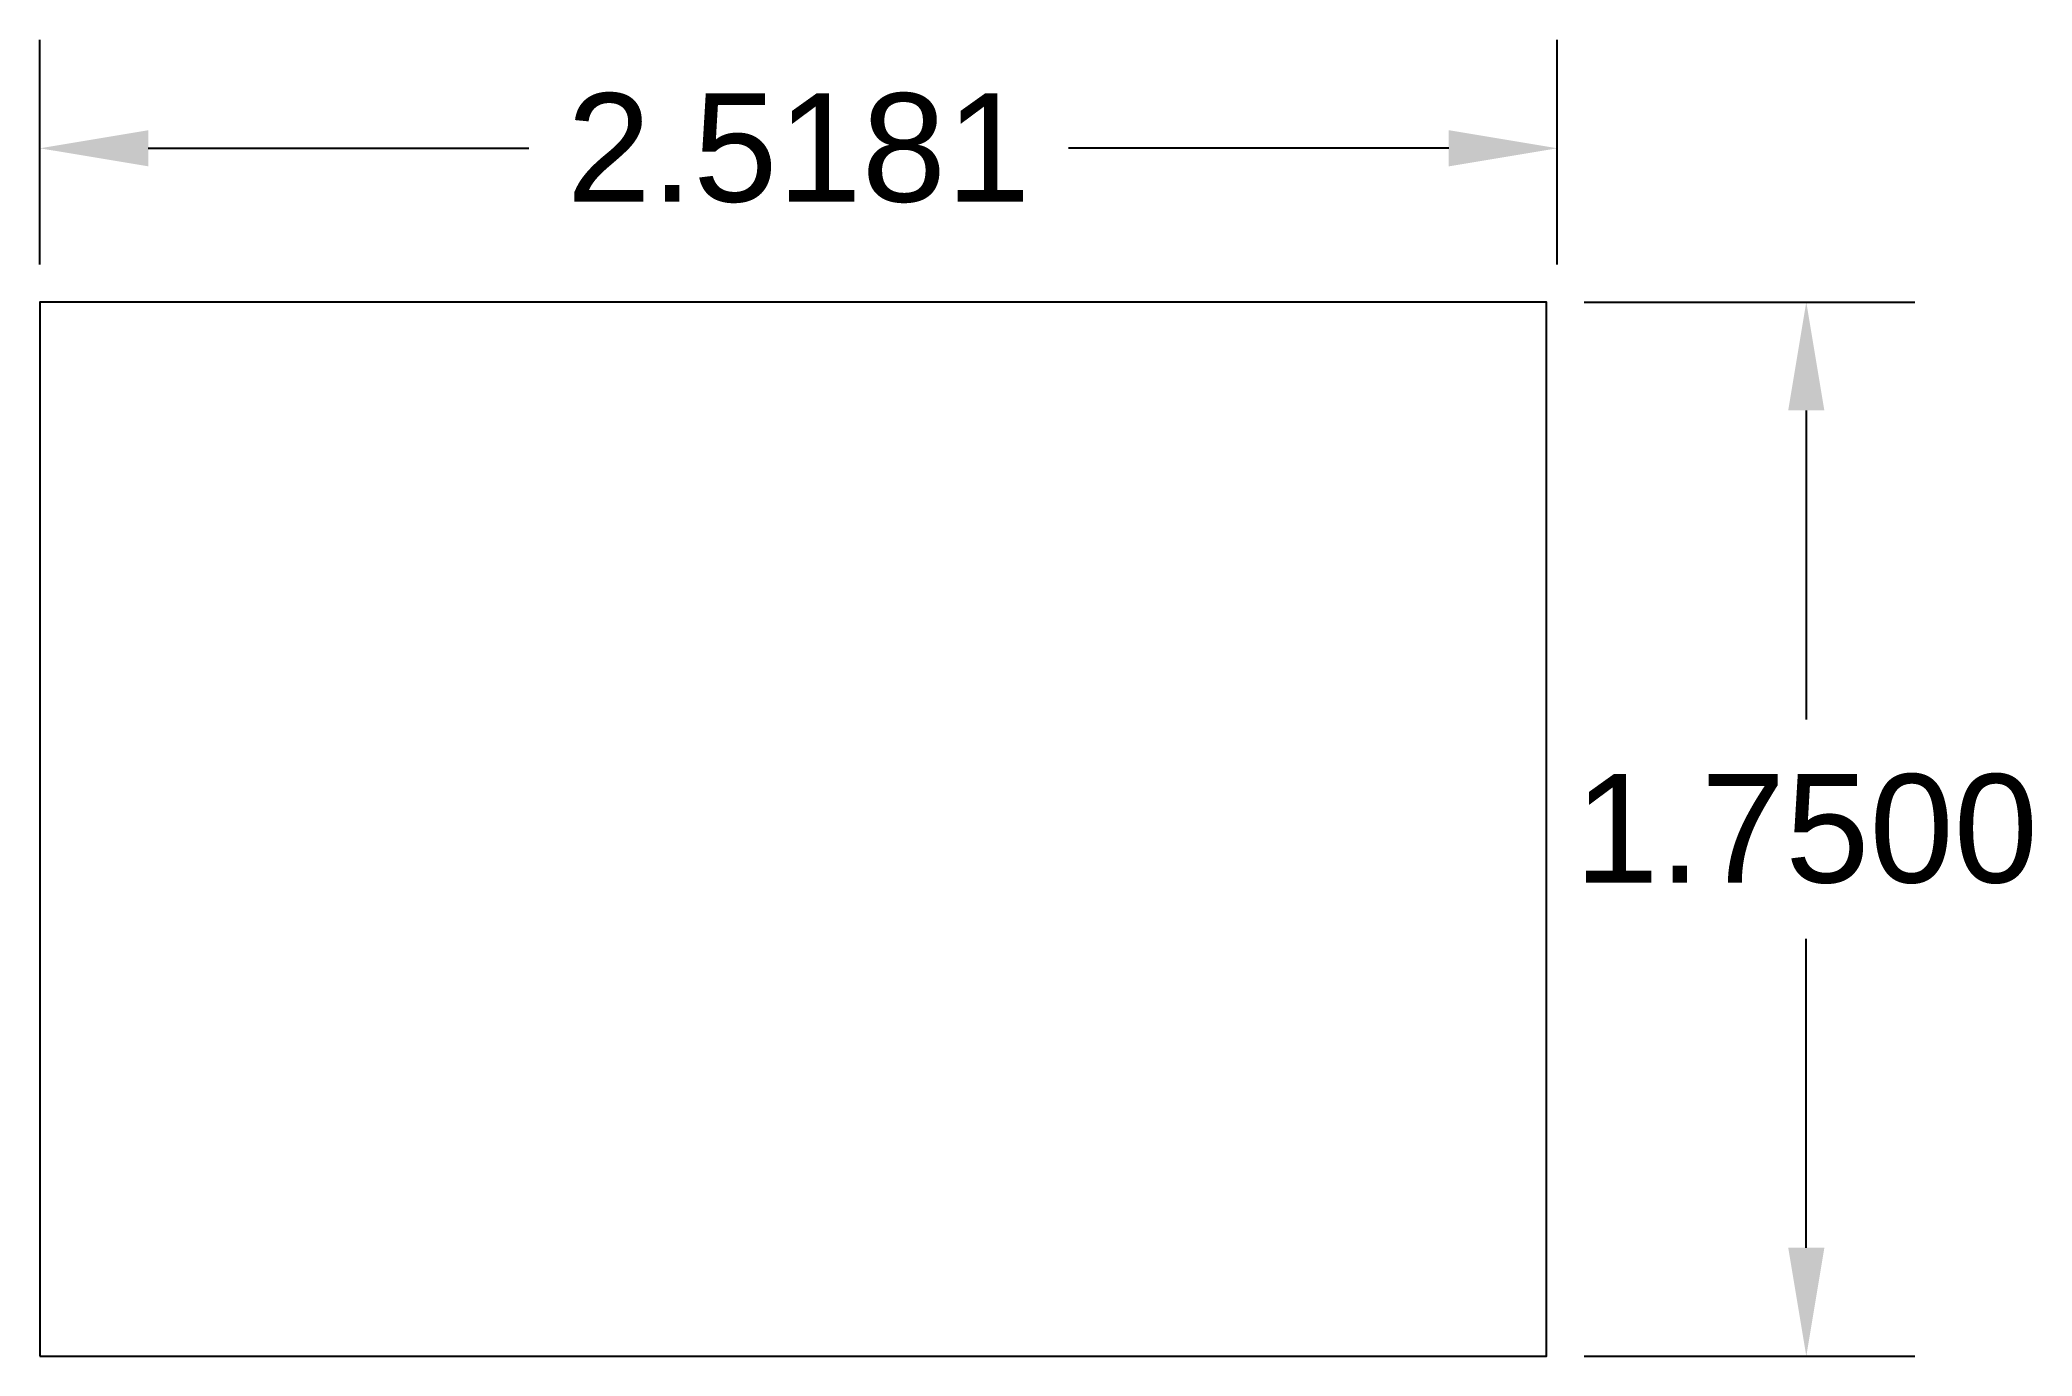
# Model space of a CAD drawing. Header units: inches. Extents: x 0 to 3.31, y 0 to 2.19.
import ezdxf

# ---------------------------------------------------------------- set-up
doc = ezdxf.new("R2010")
doc.units = ezdxf.units.IN
doc.header["$MEASUREMENT"] = 0
doc.styles.get("Standard").update_dxf_attribs({"font": 'arial.ttf'})
doc.dimstyles.get("Standard").update_dxf_attribs({"dimtxt": 0.18, "dimasz": 0.18, "dimexe": 0.18, "dimexo": 0.0625, "dimgap": 0.09, "dimtad": 0, "dimtih": 1, "dimtoh": 1, "dimdec": 4, "dimzin": 0, "dimdsep": 46, "dimtxsty": 'Standard', "dimcen": 0.09, "dimadec": 0, "dimazin": 0, "dimtfac": 1, "dimtdec": 4, "dimtofl": 0, "dimtmove": 0, "dimatfit": 3, "dimfxl": 1, "dimtolj": 1, "dimtzin": 0, "dimarcsym": 0})

# ---------------------------------------------------------------- blocks, each defined once
blk = doc.blocks.new('*D1')
at = {"color": 0, "lineweight": -2, "transparency": 16777216}
for p, q in [((0, 1.8125), (0, 2.1853)), ((2.5181, 1.8125), (2.5181, 2.1853)), ((0.18, 2.0053), (0.8113, 2.0053)), ((2.3381, 2.0053), (1.7068, 2.0053))]:
    blk.add_line(p, q, dxfattribs=at)
at = {"color": 0, "transparency": 16777216}
for points in [[(0.18, 2.0353), (0.18, 1.9753), (0, 2.0053)], [(2.3381, 2.0353), (2.3381, 1.9753), (2.5181, 2.0053)]]:
    blk.add_solid(points, dxfattribs=at)
at = {"layer": 'Defpoints', "color": 0, "transparency": 16777216}
for p in [(2.5181, 2.0053), (0, 1.75), (2.5181, 1.75)]:
    blk.add_point(p, dxfattribs=at)
at = {"color": 0, "transparency": 16777216, "insert": (1.259, 2.0053), "char_height": 0.18, "attachment_point": 5}
blk.add_mtext('\\A1;2.5181', dxfattribs=at)
blk = doc.blocks.new('*D2')
at = {"color": 0, "lineweight": -2, "transparency": 16777216}
for p, q in [((2.5625, 1.75), (3.1113, 1.75)), ((2.9313, 1.57), (2.9313, 1.0569)), ((2.9313, 0.18), (2.9313, 0.6931)), ((2.5625, 0), (3.1113, 0))]:
    blk.add_line(p, q, dxfattribs=at)
at = {"color": 0, "transparency": 16777216}
for points in [[(2.9013, 1.57), (2.9613, 1.57), (2.9313, 1.75)], [(2.9013, 0.18), (2.9613, 0.18), (2.9313, 0)]]:
    blk.add_solid(points, dxfattribs=at)
at = {"layer": 'Defpoints', "color": 0, "transparency": 16777216}
for p in [(2.5, 1.75), (2.5, 0), (2.9313, 0)]:
    blk.add_point(p, dxfattribs=at)
at = {"color": 0, "transparency": 16777216, "insert": (2.9313, 0.875), "char_height": 0.18, "attachment_point": 5}
blk.add_mtext('\\A1;1.7500', dxfattribs=at)

msp = doc.modelspace()

# ---------------------------------------------------------------- linework, layer by layer
msp.add_lwpolyline([(0, 0), (2.5, 0), (2.5, 1.75), (0, 1.75)], close=True)

# ---------------------------------------------------------------- dimensions: what is measured, and where the dimension line sits
dim = msp.add_linear_dim(base=(2.5181, 2.00535), p1=(0, 1.75), p2=(2.5181, 1.75), dimstyle='Standard')
dim.commit()
dim.dimension.update_dxf_attribs({"geometry": '*D1', "text_midpoint": (1.25905, 2.00535)})
dim = msp.add_linear_dim(base=(2.93125, 0), p1=(2.5, 1.75), p2=(2.5, 0), angle=90, dimstyle='Standard')
dim.commit()
dim.dimension.update_dxf_attribs({"geometry": '*D2', "text_midpoint": (2.93125, 0.875)})

doc.saveas('drawing.dxf')
